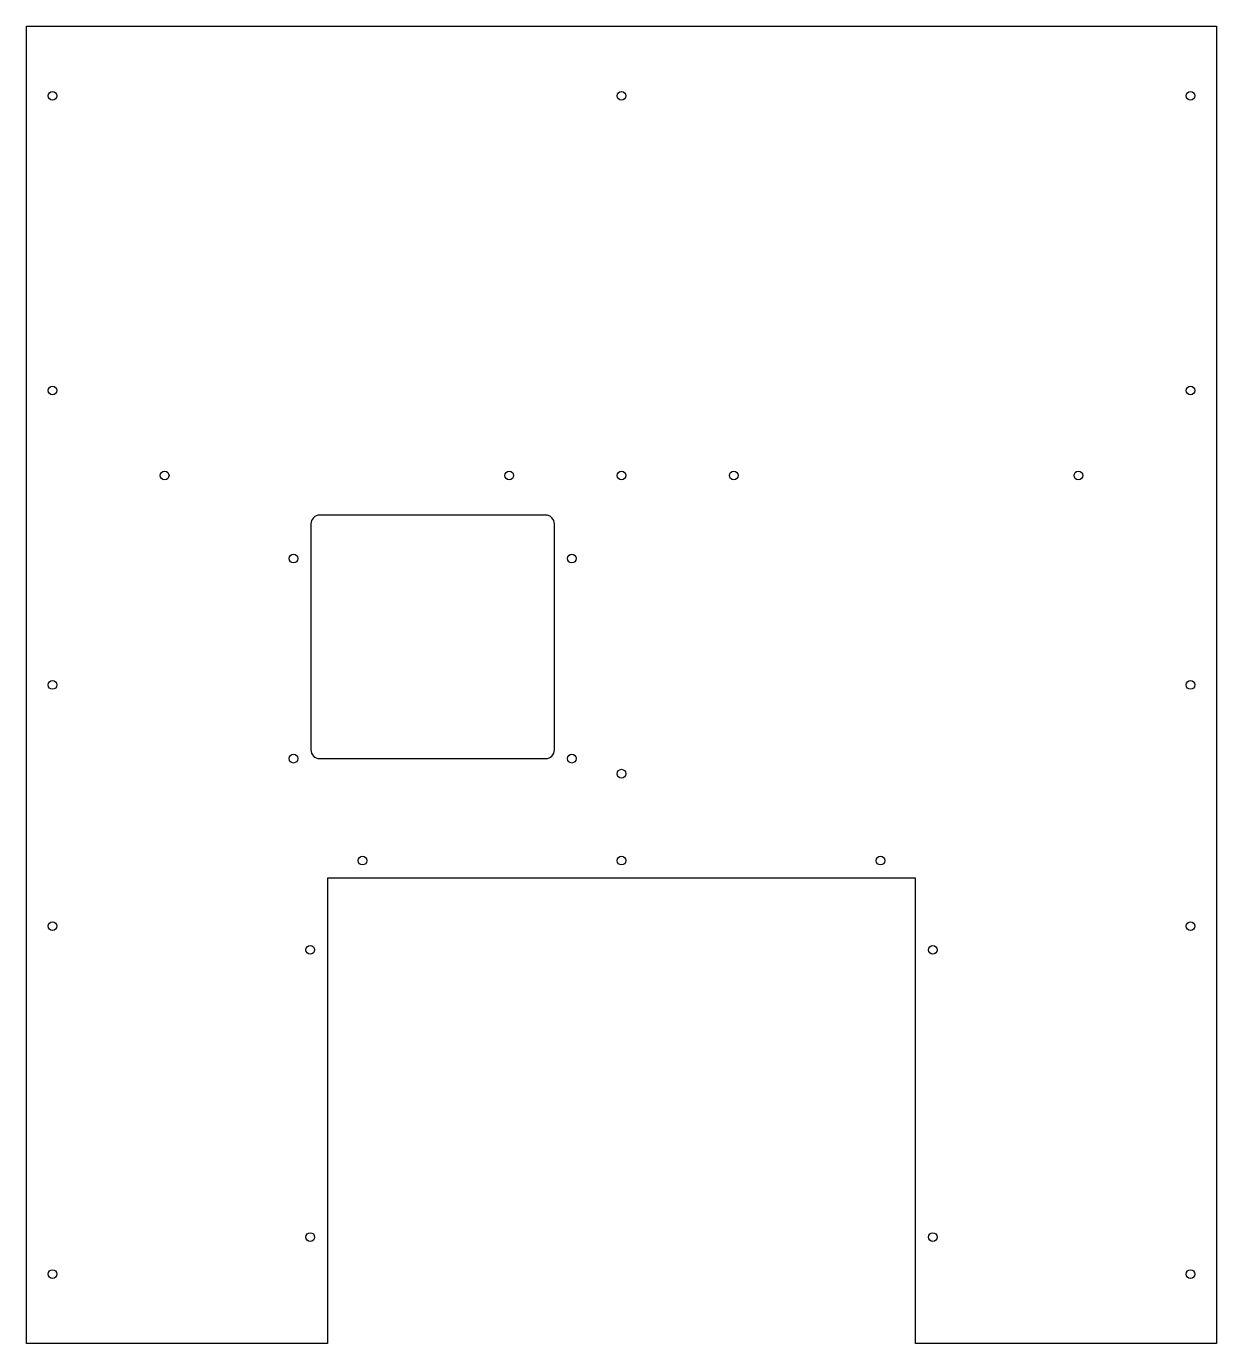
# Model space of a CAD drawing. Header units: inches. Extents: x -13.4 to 3.7, y -9.1 to 9.9.
import ezdxf

# ---------------------------------------------------------------- set-up
doc = ezdxf.new("R2010")
doc.units = ezdxf.units.IN
doc.layers.get('0').update_dxf_attribs({"linetype": 'CONTINUOUS'})

msp = doc.modelspace()

# ---------------------------------------------------------------- linework, layer by layer
msp.add_lwpolyline([(-9.106, -9.065), (-13.437, -9.065), (-13.437, 9.869), (3.673, 9.869), (3.673, -9.065), (-0.658, -9.065), (-0.658, -2.373), (-9.106, -2.373)], close=True)
msp.add_lwpolyline([(-5.971, 2.843), (-9.221, 2.843, 0.414214), (-9.346, 2.718), (-9.346, -0.532, 0.414214), (-9.221, -0.657), (-5.971, -0.657, 0.414214), (-5.846, -0.532), (-5.846, 2.718, 0.414214)], format="xyb", close=True)
for centre in [(-13.062, 8.869), (-4.882, 8.869), (3.298, 8.869), (-13.062, 4.635), (3.298, 4.635), (-11.449, 3.413), (-6.495, 3.413), (-4.882, 3.413), (-3.269, 3.413), (1.685, 3.413), (-9.596, 2.218), (-5.596, 2.218), (-13.062, 0.402), (3.298, 0.402), (-9.596, -0.657), (-5.596, -0.657), (-4.882, -0.873), (-8.606, -2.123), (-4.882, -2.123), (-1.158, -2.123), (-13.062, -3.065), (3.298, -3.065), (-9.356, -3.405), (-0.408, -3.405), (-9.356, -7.533), (-0.408, -7.533), (-13.062, -8.065), (3.298, -8.065)]:
    msp.add_circle(centre, 0.0625)

doc.saveas('drawing.dxf')
